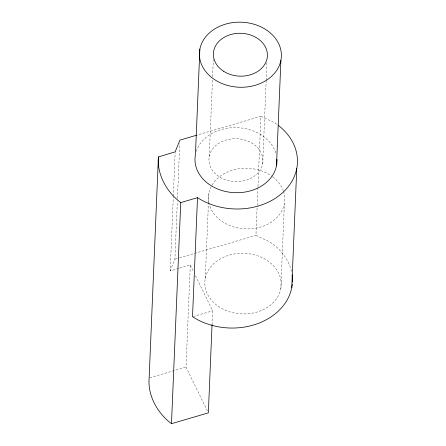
<?xml version="1.0" encoding="UTF-8"?>
<svg xmlns="http://www.w3.org/2000/svg" width="446" height="446" viewBox="0 0 446 446"><rect width="100%" height="100%" fill="white"/><g stroke="black" fill="none" stroke-linecap="round" stroke-linejoin="round"><path stroke-width="0.33" stroke-dasharray="2.23 1.67" d="M178.623 268.414L170.188 270.889L173.282 197.093M173.31 196.396L175.15 152.532M170.188 270.889L174.893 259.187L177.318 201.402M177.436 198.615L179.738 143.612M207.446 411.006L186.015 367.025L190.291 264.98L179.27 268.224M209.258 156.507L212.486 79.505M212.603 76.729L213.327 59.385M205.283 278.438L208.438 203.081M208.472 202.389L208.845 193.402M212.045 324.699L212.63 310.817L195.125 274.892M291.5 271.491A61.52 48.804 2.4 0 0 269.434 241.721L255.932 235.371L257.152 206.124M257.186 205.433L257.944 187.331M257.972 186.634L260.921 116.317L197.154 135.054M262.677 163.827A27.033 21.447 2.4 0 0 226.155 140.027A27.033 21.447 2.4 0 0 219.07 176.649A27.033 21.447 2.4 0 0 262.677 163.827L266.139 81.272M266.167 80.581L266.925 62.546M280.807 288.791A38.217 30.317 2.4 0 0 229.172 255.14A38.217 30.317 2.4 0 0 219.159 306.909A38.217 30.317 2.4 0 0 280.807 288.791L284.37 203.755M149.784 377.829L186.015 367.025M174.893 259.187L178.879 258.017M179.543 257.821L255.932 235.371M193.174 316.532L212.63 310.817M260.921 116.317L274.424 122.667A61.52 48.804 2.4 0 1 277.328 124.679M190.291 264.98L193.313 271.174M283.5 191.273A38.217 30.317 2.4 0 1 255.72 228.174A38.217 30.317 2.4 0 1 209.319 204.58M209.146 203.928A38.217 30.317 2.4 0 1 227.755 171.905A38.217 30.317 2.4 0 1 272.244 176.488M272.813 176.911A38.217 30.317 2.4 0 1 283.277 190.632M196.268 151.423A41.01 32.536 2.4 0 1 236.413 127.628A41.01 32.536 2.4 0 1 275.884 153.346"/><path stroke-width="0.67" d="M196.491 135.249L179.889 140.133L175.178 151.835L158.408 156.925C156.847 174.642 166.821 192.131 180.747 202.601L171.476 423.7L208.354 412.862L212.045 324.699M158.408 156.925L149.137 378.024C147.581 395.741 157.555 413.23 171.476 423.7M199.864 49.166L195.443 154.611A41.01 32.536 2.4 0 0 233.877 192.639A41.01 32.536 2.4 0 0 276.916 159.183M278.449 125.527A61.52 48.804 2.4 0 1 282.24 193.046A61.52 48.804 2.4 0 1 197.517 197.673L192.521 316.727A61.52 48.804 2.4 0 0 255.268 324.454A61.52 48.804 2.4 0 0 292.264 284.236M276.498 165.722L280.913 60.277A41.01 32.536 2.4 0 0 225.498 24.162A41.01 32.536 2.4 0 0 214.755 79.722A41.01 32.536 2.4 0 0 280.913 60.277M291.768 287.553L296.757 168.499M180.747 202.601L197.517 197.673M292.108 274.82A61.52 48.804 2.4 0 1 292.425 282.218M223.491 71.198A27.033 21.447 2.4 0 0 267.098 58.381A27.033 21.447 2.4 0 0 230.576 34.582A27.033 21.447 2.4 0 0 223.491 71.198"/></g></svg>
